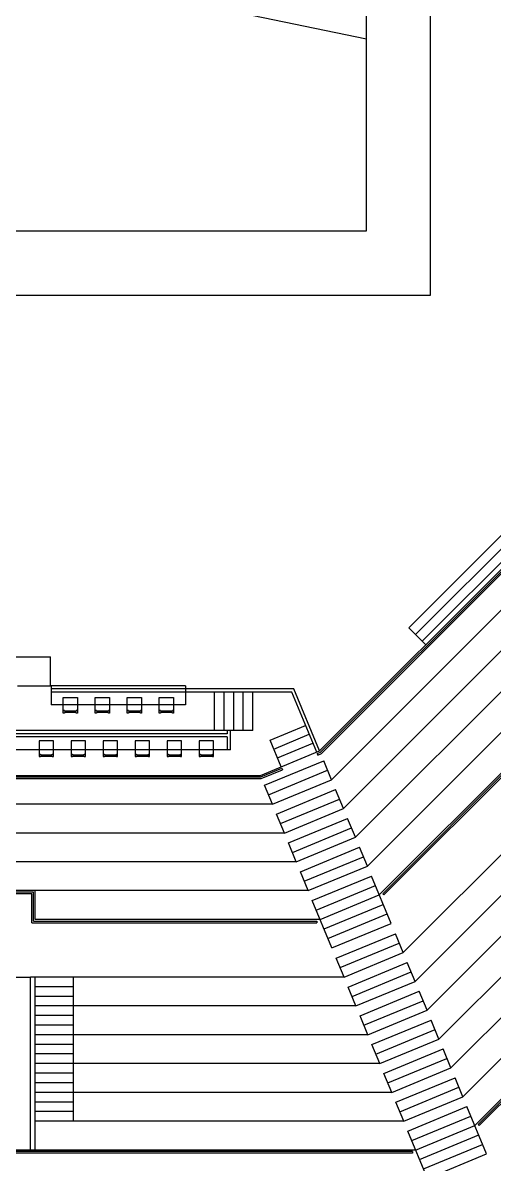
# Model space of a CAD drawing. Extents: x 964 to 1225, y -27 to 210.
# Drawn here: x 1092.29 to 1107.01, y 96.44 to 132.08 of the extents above; entities that cross this region are included whole.
import ezdxf

# ---------------------------------------------------------------- set-up
doc = ezdxf.new("R2010")
doc.units = 0
doc.header["$LTSCALE"] = 2
doc.linetypes.add('HIDDEN', pattern=[0.375, 0.25, -0.125])
for name, color, linetype in [('01', 1, 'CONTINUOUS'), ('ARQUIBANCADA-ARY', 2, 'CONTINUOUS'), ('ESQUADRIA-ARY', 2, 'CONTINUOUS'), ('MOBILIÁRIO-ARY', 7, 'CONTINUOUS'), ('QUAD-OFICIAL-ARY', 7, 'CONTINUOUS'), ('RAMPA-INT-ARY', 7, 'CONTINUOUS')]:
    doc.layers.add(name, color=color, linetype=linetype)

msp = doc.modelspace()

# ---------------------------------------------------------------- linework, layer by layer
at = {"layer": '01', "linetype": 'Continuous', "ltscale": 3.5}
for p, q in [((1097.377, 111.277), (1093.177, 111.277)), ((1097.377, 111.177), (1093.177, 111.177)), ((1098.677, 109.877), (1081.377, 109.877)), ((1098.677, 109.777), (1081.377, 109.777)), ((1098.677, 109.777), (1098.677, 109.377))]:
    msp.add_line(p, q, dxfattribs=at)
at = {"layer": '01', "linetype": 'HIDDEN', "ltscale": 3.5}
msp.add_line((1098.677, 109.977), (1098.677, 109.877), dxfattribs=at)
at = {"layer": 'ARQUIBANCADA-ARY'}
for p, q in [((1115.262, 123.042), (1101.562, 109.343)), ((1116.162, 122.669), (1101.935, 108.443)), ((1117.062, 122.297), (1102.308, 107.543)), ((1117.962, 121.924), (1102.68, 106.643)), ((1126.962, 118.196), (1106.408, 97.643)), ((1093.157, 111.377), (1093.157, 112.277)), ((1109.084, 111.773), (1103.053, 105.743)), ((1092.127, 111.377), (1093.177, 111.377)), ((1100.761, 111.277), (1097.377, 111.277)), ((1101.562, 109.343), (1100.761, 111.277)), ((1100.694, 111.177), (1097.377, 111.177)), ((1098.277, 109.977), (1098.277, 111.177)), ((1098.577, 109.977), (1098.577, 111.177)), ((1098.877, 109.977), (1098.877, 111.177)), ((1099.177, 109.977), (1099.177, 111.177)), ((1099.477, 109.977), (1099.477, 111.177)), ((1101.47, 109.304), (1100.694, 111.177)), ((1109.72, 111.137), (1103.426, 104.843)), ((1100.016, 109.677), (1101.125, 110.136)), ((1099.477, 109.977), (1098.277, 109.977)), ((1100.131, 109.399), (1101.24, 109.859)), ((1110.993, 109.864), (1104.171, 103.043)), ((1100.361, 108.845), (1100.016, 109.677)), ((1100.246, 109.122), (1101.355, 109.581)), ((1099.714, 108.577), (1101.562, 109.343)), ((1111.629, 109.227), (1104.544, 102.143)), ((1099.842, 108.268), (1101.69, 109.034)), ((1099.964, 107.973), (1101.812, 108.738)), ((1101.935, 108.443), (1101.69, 109.034)), ((1080.34, 108.577), (1099.714, 108.577)), ((1100.087, 107.677), (1101.935, 108.443)), ((1112.265, 108.591), (1104.917, 101.243)), ((1100.087, 107.677), (1099.842, 108.268)), ((1100.215, 107.368), (1102.063, 108.134)), ((1102.308, 107.543), (1102.063, 108.134)), ((1100.087, 107.677), (1079.967, 107.677)), ((1100.337, 107.073), (1102.185, 107.838)), ((1112.902, 107.955), (1105.29, 100.343)), ((1100.46, 106.777), (1100.215, 107.368)), ((1100.46, 106.777), (1102.308, 107.543)), ((1113.538, 107.318), (1105.663, 99.443)), ((1100.588, 106.468), (1102.435, 107.234)), ((1100.71, 106.173), (1102.558, 106.938)), ((1102.68, 106.643), (1102.435, 107.234)), ((1100.46, 106.777), (1079.594, 106.777)), ((1100.833, 105.877), (1102.68, 106.643)), ((1114.175, 106.682), (1106.035, 98.543)), ((1100.833, 105.877), (1100.588, 106.468)), ((1100.96, 105.568), (1102.808, 106.334)), ((1103.053, 105.743), (1102.808, 106.334)), ((1100.833, 105.877), (1079.221, 105.877)), ((1101.083, 105.273), (1102.931, 106.038)), ((1101.205, 104.977), (1100.96, 105.568)), ((1101.205, 104.977), (1103.053, 105.743)), ((1101.333, 104.668), (1103.181, 105.434)), ((1103.793, 103.956), (1103.181, 105.434)), ((1092.677, 104.977), (1087.377, 104.977)), ((1092.627, 104.927), (1087.427, 104.927)), ((1092.577, 104.877), (1087.477, 104.877)), ((1092.577, 103.977), (1092.577, 104.877)), ((1092.627, 104.027), (1092.627, 104.927)), ((1092.677, 104.077), (1092.677, 104.977)), ((1101.205, 104.977), (1092.677, 104.977)), ((1101.456, 104.373), (1103.303, 105.138)), ((1101.578, 104.077), (1103.426, 104.843)), ((1101.945, 103.19), (1101.333, 104.668)), ((1101.701, 103.782), (1103.548, 104.547)), ((1101.578, 104.077), (1092.677, 104.077)), ((1101.823, 103.486), (1103.671, 104.251)), ((1101.945, 103.19), (1103.793, 103.956)), ((1102.079, 102.868), (1103.927, 103.634)), ((1104.171, 103.043), (1103.927, 103.634)), ((1102.201, 102.573), (1104.049, 103.338)), ((1102.324, 102.277), (1104.171, 103.043)), ((1102.324, 102.277), (1102.079, 102.868)), ((1102.452, 101.968), (1104.299, 102.734)), ((1104.544, 102.143), (1104.299, 102.734)), ((1102.574, 101.673), (1104.422, 102.438)), ((1092.677, 102.277), (1092.527, 102.277)), ((1092.527, 96.877), (1092.527, 102.277)), ((1092.677, 102.277), (1092.527, 102.277)), ((1102.324, 102.277), (1092.677, 102.277)), ((1092.677, 96.877), (1092.677, 102.277)), ((1093.877, 101.977), (1092.677, 101.977)), ((1093.877, 97.777), (1093.877, 102.277)), ((1102.696, 101.377), (1102.452, 101.968)), ((1102.696, 101.377), (1104.544, 102.143)), ((1093.877, 101.677), (1092.677, 101.677)), ((1102.824, 101.068), (1104.672, 101.834)), ((1104.917, 101.243), (1104.672, 101.834)), ((1102.696, 101.377), (1092.677, 101.377)), ((1102.947, 100.773), (1104.795, 101.538)), ((1103.069, 100.477), (1104.917, 101.243)), ((1093.877, 101.077), (1092.677, 101.077)), ((1103.069, 100.477), (1102.824, 101.068)), ((1103.197, 100.168), (1105.045, 100.934)), ((1105.29, 100.343), (1105.045, 100.934)), ((1093.877, 100.777), (1092.677, 100.777)), ((1103.32, 99.873), (1105.167, 100.638)), ((1103.069, 100.477), (1092.677, 100.477)), ((1093.877, 100.177), (1092.677, 100.177)), ((1103.442, 99.577), (1103.197, 100.168)), ((1103.442, 99.577), (1105.29, 100.343)), ((1093.877, 99.877), (1092.677, 99.877)), ((1103.57, 99.268), (1105.418, 100.034)), ((1105.663, 99.443), (1105.418, 100.034)), ((1103.442, 99.577), (1092.677, 99.577)), ((1103.692, 98.973), (1105.54, 99.738)), ((1103.815, 98.677), (1105.663, 99.443)), ((1093.877, 99.277), (1092.677, 99.277)), ((1103.815, 98.677), (1103.57, 99.268)), ((1103.943, 98.368), (1105.791, 99.134)), ((1106.035, 98.543), (1105.791, 99.134)), ((1106.035, 98.543), (1105.791, 99.134)), ((1093.877, 98.977), (1092.677, 98.977)), ((1104.065, 98.073), (1105.913, 98.838)), ((1103.815, 98.677), (1092.677, 98.677)), ((1093.877, 98.377), (1092.677, 98.377)), ((1104.188, 97.777), (1106.035, 98.543)), ((1093.877, 98.077), (1092.677, 98.077)), ((1104.188, 97.777), (1103.943, 98.368)), ((1104.316, 97.468), (1106.163, 98.234)), ((1106.776, 96.756), (1106.163, 98.234)), ((1104.188, 97.777), (1092.677, 97.777)), ((1104.438, 97.173), (1106.286, 97.938)), ((1104.928, 95.99), (1104.316, 97.468)), ((1104.56, 96.877), (1106.408, 97.643)), ((1104.683, 96.582), (1106.531, 97.347)), ((1104.805, 96.286), (1106.653, 97.051)), ((1104.56, 96.877), (1075.494, 96.877)), ((1104.928, 95.99), (1106.776, 96.756))]:
    msp.add_line(p, q, dxfattribs=at)
at = {"layer": 'ARQUIBANCADA-ARY', "ltscale": 3.5}
msp.add_line((1091.662, 112.277), (1093.157, 112.277), dxfattribs=at)
at = {"layer": 'ESQUADRIA-ARY'}
for p, q in [((1115.304, 123.014), (1101.59, 109.3)), ((1115.346, 122.986), (1101.619, 109.258)), ((1126.926, 118.09), (1106.514, 97.678)), ((1126.962, 118.055), (1106.55, 97.643)), ((1109.791, 111.137), (1103.532, 104.878)), ((1109.861, 111.137), (1103.567, 104.843)), ((1101.489, 109.258), (1101.59, 109.3)), ((1101.489, 109.258), (1101.508, 109.212)), ((1101.508, 109.212), (1101.619, 109.258)), ((1099.724, 108.527), (1100.38, 108.799)), ((1099.734, 108.477), (1100.399, 108.753)), ((1100.38, 108.799), (1100.399, 108.753)), ((1080.32, 108.477), (1099.734, 108.477)), ((1080.33, 108.527), (1099.724, 108.527)), ((1103.532, 104.878), (1103.567, 104.843)), ((1092.577, 103.977), (1101.478, 103.977)), ((1092.627, 104.027), (1101.478, 104.027)), ((1101.478, 104.027), (1101.478, 103.977)), ((1101.478, 104.027), (1101.478, 103.977)), ((1106.514, 97.678), (1106.55, 97.643)), ((1104.46, 96.827), (1075.594, 96.827)), ((1104.46, 96.777), (1075.594, 96.777)), ((1104.46, 96.827), (1104.46, 96.777))]:
    msp.add_line(p, q, dxfattribs=at)
at = {"layer": 'MOBILIÁRIO-ARY'}
for p, q in [((1104.346, 113.187), (1111.417, 120.258)), ((1104.558, 112.975), (1111.629, 120.046)), ((1104.77, 112.763), (1111.841, 119.834)), ((1104.876, 112.657), (1104.346, 113.187)), ((1097.377, 111.377), (1093.177, 111.377)), ((1093.177, 111.377), (1093.177, 110.777)), ((1097.377, 111.377), (1097.377, 110.777)), ((1097.377, 110.777), (1093.177, 110.777)), ((1098.777, 109.977), (1081.277, 109.977)), ((1098.777, 109.377), (1098.777, 109.977)), ((1098.777, 109.377), (1081.277, 109.377))]:
    msp.add_line(p, q, dxfattribs=at)
for points in [[(1094.002, 110.523), (1093.962, 110.523), (1093.962, 110.538), (1093.592, 110.538), (1093.592, 110.523), (1093.552, 110.523), (1093.552, 111.013), (1094.002, 111.013)], [(1095.002, 110.523), (1094.962, 110.523), (1094.962, 110.538), (1094.592, 110.538), (1094.592, 110.523), (1094.552, 110.523), (1094.552, 111.013), (1095.002, 111.013)], [(1096.002, 110.523), (1095.962, 110.523), (1095.962, 110.538), (1095.592, 110.538), (1095.592, 110.523), (1095.552, 110.523), (1095.552, 111.013), (1096.002, 111.013)], [(1097.002, 110.523), (1096.962, 110.523), (1096.962, 110.538), (1096.592, 110.538), (1096.592, 110.523), (1096.552, 110.523), (1096.552, 111.013), (1097.002, 111.013)], [(1092.802, 109.162), (1092.842, 109.162), (1092.842, 109.177), (1093.212, 109.177), (1093.212, 109.162), (1093.252, 109.162), (1093.252, 109.652), (1092.802, 109.652)], [(1093.802, 109.162), (1093.842, 109.162), (1093.842, 109.177), (1094.212, 109.177), (1094.212, 109.162), (1094.252, 109.162), (1094.252, 109.652), (1093.802, 109.652)], [(1094.802, 109.162), (1094.842, 109.162), (1094.842, 109.177), (1095.212, 109.177), (1095.212, 109.162), (1095.252, 109.162), (1095.252, 109.652), (1094.802, 109.652)], [(1095.802, 109.162), (1095.842, 109.162), (1095.842, 109.177), (1096.212, 109.177), (1096.212, 109.162), (1096.252, 109.162), (1096.252, 109.652), (1095.802, 109.652)], [(1096.802, 109.162), (1096.842, 109.162), (1096.842, 109.177), (1097.212, 109.177), (1097.212, 109.162), (1097.252, 109.162), (1097.252, 109.652), (1096.802, 109.652)], [(1097.802, 109.162), (1097.842, 109.162), (1097.842, 109.177), (1098.212, 109.177), (1098.212, 109.162), (1098.252, 109.162), (1098.252, 109.652), (1097.802, 109.652)]]:
    msp.add_lwpolyline(points, close=True, dxfattribs=at)
for points in [[(1094.002, 110.603), (1093.962, 110.603), (1093.962, 110.579), (1093.592, 110.579), (1093.592, 110.603), (1093.552, 110.603)], [(1095.002, 110.603), (1094.962, 110.603), (1094.962, 110.579), (1094.592, 110.579), (1094.592, 110.603), (1094.552, 110.603)], [(1096.002, 110.603), (1095.962, 110.603), (1095.962, 110.579), (1095.592, 110.579), (1095.592, 110.603), (1095.552, 110.603)], [(1097.002, 110.603), (1096.962, 110.603), (1096.962, 110.579), (1096.592, 110.579), (1096.592, 110.603), (1096.552, 110.603)], [(1092.802, 109.242), (1092.842, 109.242), (1092.842, 109.218), (1093.212, 109.218), (1093.212, 109.242), (1093.252, 109.242)], [(1093.802, 109.242), (1093.842, 109.242), (1093.842, 109.218), (1094.212, 109.218), (1094.212, 109.242), (1094.252, 109.242)], [(1094.802, 109.242), (1094.842, 109.242), (1094.842, 109.218), (1095.212, 109.218), (1095.212, 109.242), (1095.252, 109.242)], [(1095.802, 109.242), (1095.842, 109.242), (1095.842, 109.218), (1096.212, 109.218), (1096.212, 109.242), (1096.252, 109.242)], [(1096.802, 109.242), (1096.842, 109.242), (1096.842, 109.218), (1097.212, 109.218), (1097.212, 109.242), (1097.252, 109.242)], [(1097.802, 109.242), (1097.842, 109.242), (1097.842, 109.218), (1098.212, 109.218), (1098.212, 109.242), (1098.252, 109.242)]]:
    msp.add_lwpolyline(points, dxfattribs=at)
at = {"layer": 'QUAD-OFICIAL-ARY'}
msp.add_line((1097.227, 132.777), (1103.027, 131.577), dxfattribs=at)
for points in [[(1075.027, 123.577), (1105.027, 123.577), (1105.027, 145.577), (1075.027, 145.577)], [(1077.027, 125.577), (1103.027, 125.577), (1103.027, 143.577), (1077.027, 143.577)]]:
    msp.add_lwpolyline(points, close=True, dxfattribs=at)
at = {"layer": 'RAMPA-INT-ARY'}
msp.add_line((1087.527, 102.277), (1092.527, 102.277), dxfattribs=at)

doc.saveas('drawing.dxf')
